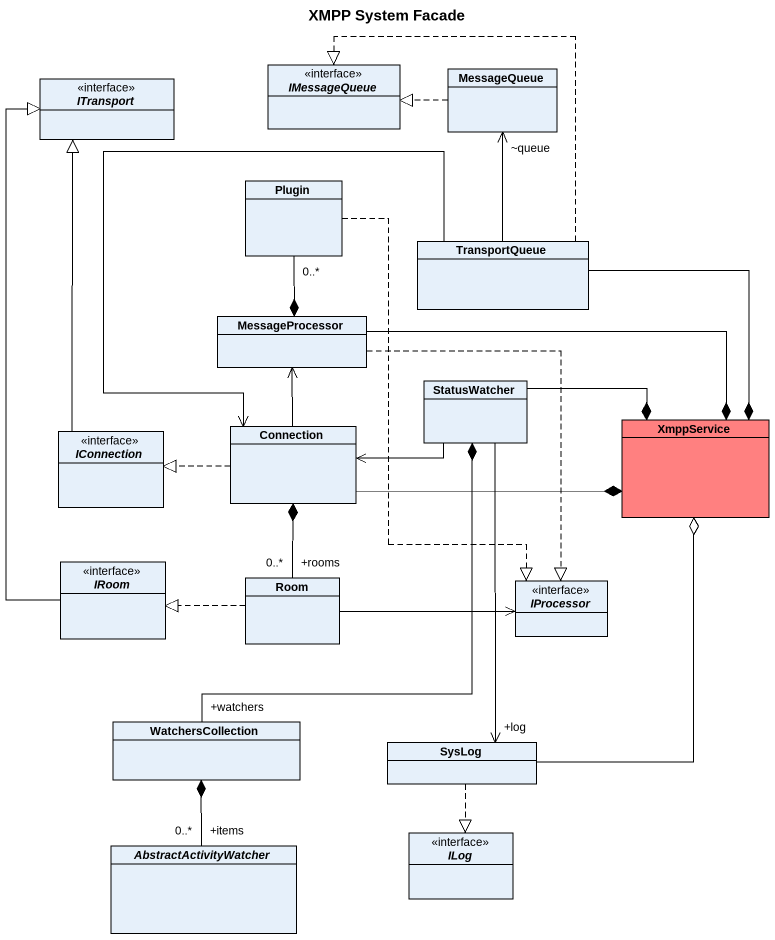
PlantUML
@startuml
title XMPP System Facade
hide circle
hide empty members
interface ITransport <<interface>>
interface IMessageQueue <<interface>>
class MessageQueue
class Plugin
class TransportQueue
class MessageProcessor
class StatusWatcher
class XmppService #FF8080
interface IConnection <<interface>>
class Connection
interface IRoom <<interface>>
class Room
interface IProcessor <<interface>>
class WatchersCollection
class SysLog
abstract class AbstractActivityWatcher
interface ILog <<interface>>
MessageQueue .left.|> IMessageQueue
Plugin "0..*" --* MessageProcessor
Plugin ..|> IProcessor
TransportQueue .up.|> IMessageQueue
TransportQueue -up-> "~queue" MessageQueue
TransportQueue --* XmppService
TransportQueue --> Connection
MessageProcessor -right-* XmppService
MessageProcessor ..|> IProcessor
StatusWatcher -right-* XmppService
StatusWatcher -left-> Connection
StatusWatcher --> "+log" SysLog
IConnection -up-|> ITransport
Connection -up-> MessageProcessor
Connection -right-* XmppService
Connection .left.|> IConnection
IRoom -up-|> ITransport
Room "+rooms\n0..*" -up-* Connection
Room .left.|> IRoom
Room -right-> IProcessor
WatchersCollection "+watchers" -up-* StatusWatcher
SysLog -up-o XmppService
SysLog ..|> ILog
AbstractActivityWatcher "+items\n0..*" -up-* WatchersCollection
@enduml
